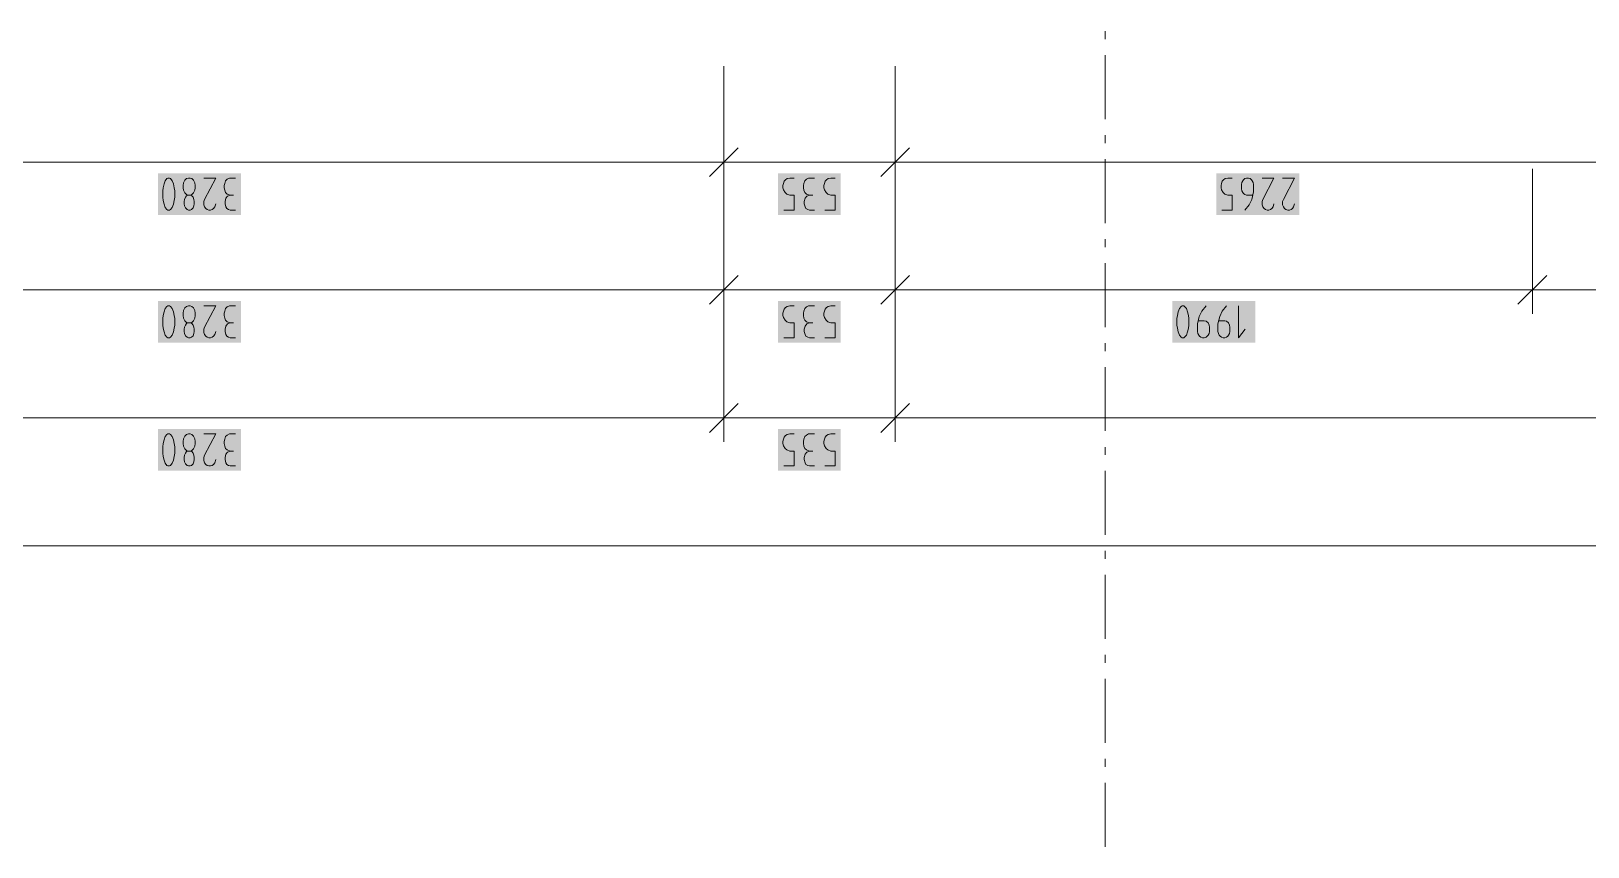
# Model space of a CAD drawing. Header units: millimetres. Extents: x 0 to 594, y 0 to 420.
# Drawn here: x 99.53 to 148.72, y 107.26 to 133.04 of the extents above; entities that cross this region are included whole.
import ezdxf

# ---------------------------------------------------------------- set-up
doc = ezdxf.new("R2010")
doc.units = ezdxf.units.MM
doc.header["$LTSCALE"] = 8
doc.layers.add('PDF_Koty delkove', color=7, linetype='Continuous')
doc.layers.add('PDF_Osy hlavni', color=7, linetype='Continuous')

msp = doc.modelspace()

# ---------------------------------------------------------------- linework, layer by layer
at = {"layer": 'PDF_Koty delkove', "lineweight": 18}
for points in [[(121.413, 128.903), (121.413, 131.936)], [(126.828, 128.903), (126.828, 131.936)], [(121.413, 129.661), (121.413, 128.903), (121.413, 128.145)], [(126.828, 129.661), (126.828, 128.903), (126.828, 128.145)], [(233.605, 128.903), (220.766, 128.903), (206.612, 128.903), (196.503, 128.903), (190.487, 128.903), (176.334, 128.903), (162.435, 128.903), (149.749, 128.903), (126.828, 128.903), (121.413, 128.903), (88.278, 128.903), (73.569, 128.903)], [(121.868, 129.358), (120.958, 128.448)], [(127.283, 129.358), (126.373, 128.448)], [(103.928, 127.403), (103.981, 127.471), (104.021, 127.572), (104.049, 127.69), (104.063, 127.79), (104.063, 127.992), (104.049, 128.093), (104.021, 128.212), (103.981, 128.313), (103.928, 128.381), (103.9, 128.398), (103.847, 128.398), (103.819, 128.381), (103.766, 128.313), (103.725, 128.212), (103.698, 128.093), (103.685, 127.992)], [(104.981, 128.398), (105.359, 128.398), (105.007, 127.723), (104.981, 127.656), (104.981, 127.555), (105.007, 127.488), (105.048, 127.437), (105.088, 127.403), (105.143, 127.387), (105.196, 127.387), (105.25, 127.403)], [(105.979, 128.398), (105.791, 128.398), (105.723, 128.363), (105.669, 128.313), (105.642, 128.229), (105.629, 128.161), (105.629, 128.093), (105.642, 128.01), (105.669, 127.943), (105.723, 127.892), (105.817, 127.858)], [(121.413, 124.866), (121.413, 128.691)], [(123.31, 127.387), (123.634, 127.387), (123.634, 127.858), (123.499, 127.858), (123.405, 127.892), (123.35, 127.943), (123.297, 128.027), (123.283, 128.093), (123.283, 128.161), (123.297, 128.229), (123.324, 128.296), (123.364, 128.346), (123.418, 128.381), (123.499, 128.398), (123.634, 128.398)], [(124.282, 128.398), (124.093, 128.398), (124.026, 128.363), (123.972, 128.313), (123.945, 128.229)], [(124.606, 127.387), (124.93, 127.387), (124.93, 127.858), (124.795, 127.858), (124.701, 127.892), (124.647, 127.943), (124.593, 128.027), (124.579, 128.093), (124.579, 128.161), (124.593, 128.229), (124.62, 128.296), (124.66, 128.346), (124.714, 128.381), (124.795, 128.398), (124.93, 128.398)], [(126.828, 124.866), (126.828, 128.691)], [(137.154, 127.387), (137.478, 127.387), (137.478, 127.858), (137.342, 127.858), (137.248, 127.892), (137.194, 127.943), (137.141, 128.027), (137.127, 128.093), (137.127, 128.161), (137.141, 128.229), (137.167, 128.296), (137.208, 128.346), (137.261, 128.381), (137.342, 128.398), (137.478, 128.398)], [(138.126, 127.858), (137.937, 127.858), (137.883, 127.875), (137.842, 127.908), (137.815, 127.943), (137.789, 127.992), (137.775, 128.06), (137.775, 128.195), (137.789, 128.262), (137.815, 128.313), (137.842, 128.346), (137.883, 128.381), (137.937, 128.398), (137.99, 128.398), (138.045, 128.381)], [(138.423, 128.398), (138.801, 128.398), (138.45, 127.723), (138.423, 127.656), (138.423, 127.555), (138.45, 127.488), (138.49, 127.437), (138.531, 127.403), (138.585, 127.387), (138.638, 127.387), (138.693, 127.403), (138.733, 127.437), (138.774, 127.488), (138.801, 127.588)], [(139.071, 128.398), (139.449, 128.398), (139.098, 127.723), (139.071, 127.656), (139.071, 127.555), (139.098, 127.488), (139.138, 127.437), (139.179, 127.403), (139.233, 127.387), (139.286, 127.387), (139.341, 127.403), (139.381, 127.437), (139.422, 127.488), (139.449, 127.588)], [(146.965, 124.866), (146.965, 128.691)], [(103.685, 127.992), (103.685, 127.79), (103.698, 127.69), (103.725, 127.572), (103.766, 127.471), (103.819, 127.403), (103.847, 127.387), (103.9, 127.387), (103.928, 127.403)], [(123.945, 128.229), (123.931, 128.161), (123.931, 128.093), (123.945, 128.01), (123.972, 127.943), (124.026, 127.892), (124.12, 127.858)], [(138.045, 128.381), (138.085, 128.346), (138.112, 128.313), (138.139, 128.262), (138.153, 128.195), (138.153, 127.959), (138.099, 127.723), (138.018, 127.555), (137.883, 127.387)], [(104.576, 127.858), (104.602, 127.841), (104.643, 127.79), (104.67, 127.723), (104.683, 127.656), (104.683, 127.588), (104.67, 127.521), (104.643, 127.453), (104.589, 127.403), (104.548, 127.387), (104.495, 127.387), (104.454, 127.403), (104.4, 127.453), (104.373, 127.521), (104.359, 127.588), (104.359, 127.656), (104.373, 127.723), (104.4, 127.79), (104.44, 127.841), (104.467, 127.858)], [(105.25, 127.403), (105.291, 127.437), (105.331, 127.488), (105.359, 127.588)], [(105.979, 127.387), (105.817, 127.387), (105.763, 127.403), (105.71, 127.437), (105.682, 127.488), (105.655, 127.588), (105.655, 127.656), (105.682, 127.757), (105.736, 127.825), (105.817, 127.858), (105.925, 127.858)], [(124.282, 127.387), (124.12, 127.387), (124.066, 127.403), (124.012, 127.437), (123.985, 127.488), (123.958, 127.588), (123.958, 127.656), (123.985, 127.757), (124.039, 127.825), (124.12, 127.858), (124.228, 127.858)], [(121.413, 120.815), (121.413, 125.652)], [(121.413, 125.624), (121.413, 124.866), (121.413, 124.107)], [(126.828, 120.815), (126.828, 125.652)], [(126.828, 125.624), (126.828, 124.866), (126.828, 124.107)], [(146.965, 125.624), (146.965, 124.866), (146.965, 124.107)], [(121.868, 125.32), (120.958, 124.411)], [(127.283, 125.32), (126.373, 124.411)], [(147.42, 125.32), (146.51, 124.411)], [(550.543, 124.866), (548.938, 124.866), (546.499, 124.866), (515.159, 124.866), (488.672, 124.866), (440.752, 124.866), (406.227, 124.866), (374.887, 124.866), (334.247, 124.866), (302.907, 124.866), (278.846, 124.866), (247.506, 124.866), (206.865, 124.866), (175.525, 124.866), (146.965, 124.866), (126.828, 124.866), (121.413, 124.866), (88.278, 124.866), (73.569, 124.866)], [(104.981, 124.36), (105.359, 124.36), (105.007, 123.686), (104.981, 123.618), (104.981, 123.517), (105.007, 123.45), (105.048, 123.4), (105.088, 123.365), (105.143, 123.349), (105.196, 123.349), (105.25, 123.365), (105.291, 123.4), (105.331, 123.45), (105.359, 123.55)], [(105.791, 124.36), (105.723, 124.326), (105.669, 124.275), (105.642, 124.191), (105.629, 124.124), (105.629, 124.056), (105.642, 123.972), (105.669, 123.905), (105.723, 123.855), (105.817, 123.82)], [(105.979, 124.36), (105.791, 124.36)], [(123.31, 123.349), (123.634, 123.349), (123.634, 123.82), (123.499, 123.82), (123.405, 123.855), (123.35, 123.905), (123.297, 123.989), (123.283, 124.056), (123.283, 124.124), (123.297, 124.191), (123.324, 124.258), (123.364, 124.309), (123.418, 124.343), (123.499, 124.36), (123.634, 124.36)], [(124.282, 124.36), (124.093, 124.36), (124.026, 124.326), (123.972, 124.275), (123.945, 124.191), (123.931, 124.124), (123.931, 124.056), (123.945, 123.972), (123.972, 123.905), (124.026, 123.855), (124.12, 123.82)], [(124.606, 123.349), (124.93, 123.349), (124.93, 123.82), (124.795, 123.82), (124.701, 123.855), (124.647, 123.905), (124.593, 123.989), (124.579, 124.056), (124.579, 124.124), (124.593, 124.191), (124.62, 124.258), (124.66, 124.309), (124.714, 124.343), (124.795, 124.36), (124.93, 124.36)], [(136.653, 124.36), (136.518, 124.191), (136.437, 124.022), (136.383, 123.787), (136.383, 123.55)], [(137.301, 124.36), (137.166, 124.191), (137.085, 124.022), (137.031, 123.787), (137.031, 123.55), (137.045, 123.484), (137.072, 123.433), (137.098, 123.4), (137.139, 123.365), (137.193, 123.349), (137.247, 123.349), (137.301, 123.365), (137.341, 123.4), (137.368, 123.433), (137.396, 123.484), (137.409, 123.55), (137.409, 123.686), (137.396, 123.752), (137.368, 123.82), (137.301, 123.871), (137.247, 123.888), (137.058, 123.888)], [(137.679, 124.36), (137.679, 123.349), (137.895, 123.618)], [(104.589, 123.365), (104.548, 123.349), (104.495, 123.349), (104.454, 123.365), (104.4, 123.416), (104.373, 123.484), (104.359, 123.55), (104.359, 123.618), (104.373, 123.686), (104.4, 123.752), (104.44, 123.803), (104.467, 123.82)], [(104.576, 123.82), (104.602, 123.803), (104.643, 123.752), (104.67, 123.686), (104.683, 123.618), (104.683, 123.55), (104.67, 123.484), (104.643, 123.416), (104.589, 123.365)], [(105.979, 123.349), (105.817, 123.349), (105.763, 123.365), (105.71, 123.4), (105.682, 123.45), (105.655, 123.55), (105.655, 123.618), (105.682, 123.719), (105.736, 123.787), (105.817, 123.82), (105.925, 123.82)], [(124.282, 123.349), (124.12, 123.349), (124.066, 123.365), (124.012, 123.4), (123.985, 123.45), (123.958, 123.55), (123.958, 123.618), (123.985, 123.719), (124.039, 123.787), (124.12, 123.82), (124.228, 123.82)], [(136.383, 123.55), (136.397, 123.484), (136.424, 123.433), (136.45, 123.4), (136.491, 123.365), (136.545, 123.349), (136.599, 123.349), (136.653, 123.365), (136.693, 123.4), (136.72, 123.433), (136.748, 123.484), (136.761, 123.55), (136.761, 123.686), (136.748, 123.752), (136.72, 123.82), (136.653, 123.871), (136.599, 123.888), (136.41, 123.888)], [(121.413, 121.574), (121.413, 120.815), (121.413, 120.057)], [(126.828, 121.574), (126.828, 120.815), (126.828, 120.057)], [(121.868, 121.27), (120.958, 120.361)], [(127.283, 121.27), (126.373, 120.361)], [(550.543, 120.815), (340.123, 120.815), (126.828, 120.815), (121.413, 120.815), (88.278, 120.815), (73.569, 120.815)], [(103.685, 119.905), (103.685, 119.702), (103.698, 119.602), (103.725, 119.484), (103.766, 119.383), (103.819, 119.315), (103.847, 119.299), (103.9, 119.299), (103.928, 119.315), (103.981, 119.383), (104.021, 119.484), (104.049, 119.602), (104.063, 119.702), (104.063, 119.905), (104.049, 120.006), (104.021, 120.124), (103.981, 120.225), (103.928, 120.293), (103.9, 120.31), (103.847, 120.31), (103.819, 120.293), (103.766, 120.225), (103.725, 120.124), (103.698, 120.006), (103.685, 119.905)], [(104.981, 120.31), (105.359, 120.31), (105.007, 119.636), (104.981, 119.568), (104.981, 119.467), (105.007, 119.4), (105.048, 119.35), (105.088, 119.315), (105.143, 119.299)], [(105.979, 120.31), (105.791, 120.31), (105.723, 120.276), (105.669, 120.225), (105.642, 120.141), (105.629, 120.073), (105.629, 120.006), (105.642, 119.922), (105.669, 119.855), (105.723, 119.805), (105.817, 119.77)], [(123.31, 119.299), (123.634, 119.299), (123.634, 119.77), (123.499, 119.77), (123.405, 119.805), (123.35, 119.855), (123.297, 119.939), (123.283, 120.006), (123.283, 120.073), (123.297, 120.141), (123.324, 120.208), (123.364, 120.258), (123.418, 120.293), (123.499, 120.31), (123.634, 120.31)], [(124.026, 120.276), (123.972, 120.225), (123.945, 120.141), (123.931, 120.073), (123.931, 120.006), (123.945, 119.922), (123.972, 119.855), (124.026, 119.805), (124.12, 119.77)], [(124.282, 120.31), (124.093, 120.31), (124.026, 120.276)], [(124.606, 119.299), (124.93, 119.299), (124.93, 119.77), (124.795, 119.77), (124.701, 119.805), (124.647, 119.855), (124.593, 119.939), (124.579, 120.006), (124.579, 120.073), (124.593, 120.141), (124.62, 120.208), (124.66, 120.258), (124.714, 120.293), (124.795, 120.31), (124.93, 120.31)], [(104.576, 119.77), (104.602, 119.753), (104.643, 119.702), (104.67, 119.636), (104.683, 119.568), (104.683, 119.5), (104.67, 119.433), (104.643, 119.366), (104.589, 119.315), (104.548, 119.299), (104.495, 119.299), (104.454, 119.315), (104.4, 119.366), (104.373, 119.433), (104.359, 119.5), (104.359, 119.568), (104.373, 119.636), (104.4, 119.702), (104.44, 119.753), (104.467, 119.77)], [(105.979, 119.299), (105.817, 119.299), (105.763, 119.315), (105.71, 119.35), (105.682, 119.4), (105.655, 119.5), (105.655, 119.568), (105.682, 119.669), (105.736, 119.737), (105.817, 119.77), (105.925, 119.77)], [(124.282, 119.299), (124.12, 119.299), (124.066, 119.315), (124.012, 119.35), (123.985, 119.4), (123.958, 119.5), (123.958, 119.568), (123.985, 119.669), (124.039, 119.737), (124.12, 119.77), (124.228, 119.77)], [(105.143, 119.299), (105.196, 119.299), (105.25, 119.315), (105.291, 119.35), (105.331, 119.4), (105.359, 119.5)], [(550.543, 116.772), (313.547, 116.772), (73.569, 116.772)]]:
    msp.add_lwpolyline(points, dxfattribs=at)
for points in [[(104.333, 128.161), (104.333, 128.093), (104.346, 128.01), (104.386, 127.926), (104.44, 127.875), (104.467, 127.858), (104.576, 127.858), (104.602, 127.875), (104.657, 127.926), (104.697, 128.01), (104.711, 128.093), (104.711, 128.161), (104.697, 128.245), (104.657, 128.33), (104.602, 128.381), (104.548, 128.398), (104.495, 128.398), (104.44, 128.381), (104.386, 128.33), (104.346, 128.245)], [(103.685, 123.955), (103.685, 123.752), (103.698, 123.652), (103.725, 123.534), (103.766, 123.433), (103.819, 123.365), (103.847, 123.349), (103.9, 123.349), (103.928, 123.365), (103.981, 123.433), (104.021, 123.534), (104.049, 123.652), (104.063, 123.752), (104.063, 123.955), (104.049, 124.056), (104.021, 124.174), (103.981, 124.275), (103.928, 124.343), (103.9, 124.36), (103.847, 124.36), (103.819, 124.343), (103.766, 124.275), (103.725, 124.174), (103.698, 124.056)], [(104.333, 124.124), (104.333, 124.056), (104.346, 123.972), (104.386, 123.888), (104.44, 123.837), (104.467, 123.82), (104.576, 123.82), (104.602, 123.837), (104.657, 123.888), (104.697, 123.972), (104.711, 124.056), (104.711, 124.124), (104.697, 124.207), (104.657, 124.292), (104.602, 124.343), (104.548, 124.36), (104.495, 124.36), (104.44, 124.343), (104.386, 124.292), (104.346, 124.207)], [(135.735, 123.955), (135.735, 123.752), (135.749, 123.652), (135.776, 123.534), (135.816, 123.433), (135.869, 123.365), (135.897, 123.349), (135.951, 123.349), (135.978, 123.365), (136.031, 123.433), (136.072, 123.534), (136.1, 123.652), (136.113, 123.752), (136.113, 123.955), (136.1, 124.056), (136.072, 124.174), (136.031, 124.275), (135.978, 124.343), (135.951, 124.36), (135.897, 124.36), (135.869, 124.343), (135.816, 124.275), (135.776, 124.174), (135.749, 124.056)], [(104.333, 120.073), (104.333, 120.006), (104.346, 119.922), (104.386, 119.838), (104.44, 119.787), (104.467, 119.77), (104.576, 119.77), (104.602, 119.787), (104.657, 119.838), (104.697, 119.922), (104.711, 120.006), (104.711, 120.073), (104.697, 120.157), (104.657, 120.242), (104.602, 120.293), (104.548, 120.31), (104.495, 120.31), (104.44, 120.293), (104.386, 120.242), (104.346, 120.157)]]:
    msp.add_lwpolyline(points, close=True, dxfattribs=at)
at = {"layer": 'PDF_Koty delkove', "color": 7, "lineweight": 18, "true_color": 0xffffff, "transparency": 33554559}
for points in [[(106.159, 128.549), (103.533, 128.549), (106.159, 127.235), (103.533, 127.235)], [(125.109, 128.549), (123.132, 128.549), (125.109, 127.235), (123.132, 127.235)], [(139.601, 128.549), (136.975, 128.549), (139.601, 127.235), (136.975, 127.235)], [(106.159, 124.512), (103.533, 124.512), (106.159, 123.197), (103.533, 123.197)], [(125.109, 124.512), (123.132, 124.512), (125.109, 123.197), (123.132, 123.197)], [(138.209, 124.512), (135.584, 124.512), (138.209, 123.197), (135.584, 123.197)], [(106.159, 120.462), (103.533, 120.462), (106.159, 119.147), (103.533, 119.147)], [(125.109, 120.462), (123.132, 120.462), (125.109, 119.147), (123.132, 119.147)]]:
    msp.add_solid(points, dxfattribs=at)
at = {"layer": 'PDF_Osy hlavni', "lineweight": 18}
for points in [[(133.469, 132.788), (133.469, 133.041)], [(133.469, 130.261), (133.469, 132.283)], [(133.469, 129.502), (133.469, 129.755)], [(133.469, 126.975), (133.469, 128.997)], [(133.469, 126.217), (133.469, 126.47)], [(133.469, 123.689), (133.469, 125.711)], [(133.469, 122.931), (133.469, 123.184)], [(133.469, 120.404), (133.469, 122.426)], [(133.469, 119.646), (133.469, 119.898)], [(133.469, 117.118), (133.469, 119.14)], [(133.469, 116.36), (133.469, 116.613)], [(133.469, 113.833), (133.469, 115.854)], [(133.469, 113.074), (133.469, 113.327)], [(133.469, 110.547), (133.469, 112.569)], [(133.469, 109.789), (133.469, 110.041)], [(133.469, 107.261), (133.469, 109.283)]]:
    msp.add_lwpolyline(points, dxfattribs=at)

doc.saveas('drawing.dxf')
